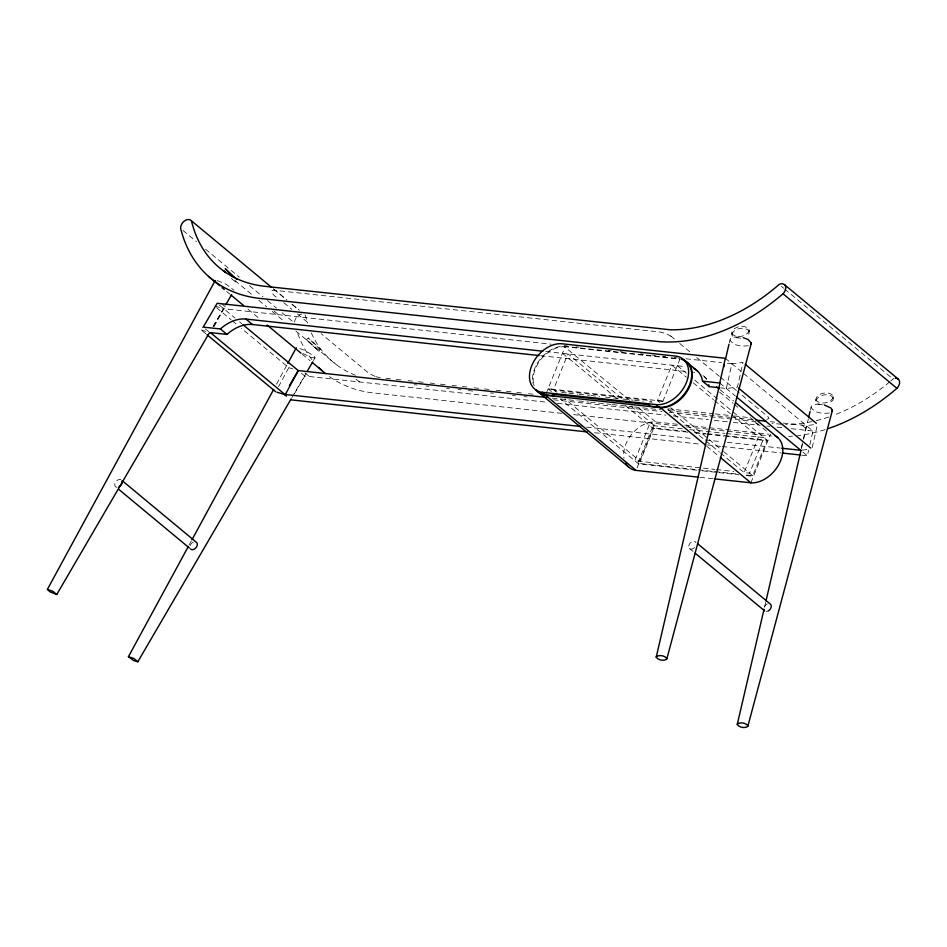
<?xml version="1.0" encoding="UTF-8"?>
<svg xmlns="http://www.w3.org/2000/svg" width="947" height="947" viewBox="0 0 947 947"><rect width="100%" height="100%" fill="white"/><g stroke="black" fill="none" stroke-linecap="round" stroke-linejoin="round"><path stroke-width="0.71" stroke-dasharray="4.74 3.55" d="M313.481 360.582L315.067 357.504L313.374 355.599L304.745 350.319L296.991 347.644M726.302 388.471L731.913 363.755L743.004 362.429L737.393 387.145L726.302 388.471L720.572 387.844M801.411 447.552L802.973 440.686M803.281 439.313L806.394 425.582L814.704 424.599M801.493 455.116L807.353 455.756L808.608 450.263M809.851 444.77L812.964 431.039L742.069 372.183M812.183 447.6L817.166 425.641M740.625 338.15L734.434 337.523L732.161 335.64C729.403 327.011 744.271 323.543 748.935 329.118L749.089 333.474L746.816 335.936M731.865 334.421C733.866 328.053 744.662 326.135 749.089 330.965L749.385 332.172M749.231 330.337C747.23 336.706 736.446 338.635 732.007 333.794L731.711 332.586M822.41 404.795L818.492 404.049L816.219 402.167C813.461 393.538 828.329 390.057 832.993 395.645L833.147 399.989L829.063 403.458M815.923 400.948C817.924 394.568 828.72 392.65 833.147 397.48L833.443 398.699M833.289 396.852C831.288 403.233 820.504 405.15 816.065 400.321L815.769 399.101M729.308 342.838L730.303 338.884L731.333 337.996L735.192 336.966L740.507 337.156M764.631 606.743L765.638 602.434M801.351 448.866L802.358 444.569M803.683 438.828L808.359 418.728M810.36 410.122L811.354 406.18L812.384 405.28L816.243 404.251L821.558 404.44M546.052 393.857L565.087 346.732L679.922 359.197L662.509 402.274M556.966 392.212L553.593 389.406L567.963 353.823L622.001 398.687M659.68 402.522L657.431 400.652L671.802 365.068L686.445 377.214M637.082 467.794L655.62 421.924L637.509 406.89M726.313 433.548L763.992 437.621L749.61 473.204L744.117 472.612L758.488 437.029L731.475 414.597M750.876 482.816L770.456 434.353M205.795 333.735L201.285 329.994L202.646 327.449M214.176 326.537L223.764 308.746L551.154 344.187M278.501 386.731L288.764 367.673L241.367 328.325M189.092 545.07L191.199 541.175M276.512 384.151L287.095 364.69M213.075 326.478L224.984 306.059M291.901 397.586L306.035 373.343M213.454 326.289L223.764 308.746L214.294 305.845L231.21 319.897M294.505 393.573L304.816 376.03L547.165 402.262M231.364 278.489L235.744 282.123L237.531 280.478M306.532 339.653L308.32 337.996L314.286 343.134L320.204 349.372L318.831 351.42L306.532 339.653L318.831 351.42M314.972 358.025L311.09 357.469L301.631 352.888M748.331 345.691C742.164 346.578 733.25 346.022 729.983 339.961M829.383 412.975C823.215 413.863 814.302 413.306 811.034 407.246M802.168 450.133L809.105 449.304M766.81 419.391L768.928 418.491L768.195 416.905L737.488 391.407M320.406 349.763L308.095 337.996M781.275 424.185L771.959 423.427M564.353 345.619L567.289 345.939M576.084 346.886L579.019 347.206M608.341 350.378L611.277 350.698M620.072 351.645L623.008 351.964M640.61 353.87L643.534 354.19M652.341 355.137L655.265 355.456M662.604 356.25L665.528 356.569M674.335 357.528L677.259 357.836M685.865 358.771L721.697 362.654M727.426 363.269L731.913 363.755M675.744 358.333L565.193 346.353A27.427 19.035 -50.3 0 0 541.057 358.084A27.427 19.035 -50.3 0 0 533.149 383.997M545.732 351.515L685.344 366.631M540.548 355.693L686.042 371.449M693.382 372.242L694.731 372.384M662.947 401.197L548.112 388.755L551.509 391.573M548.088 388.815L553.593 389.406M657.431 400.652L662.936 401.244M561.654 392.389L567.49 393.029M568.946 393.183L577.694 394.13M579.162 394.283L589.365 395.396M590.821 395.55L599.581 396.497M605.417 397.136L621.457 398.865M622.913 399.03L633.129 400.131M634.585 400.285L643.333 401.232M649.168 401.871L652.092 402.179L650.163 400.581L553.888 390.164L555.818 391.762M385.997 378.279L390.413 378.753M396.284 379.392L402.167 380.019M408.05 380.658L412.454 381.132M418.337 381.771L424.209 382.41M430.092 383.05L434.507 383.523M440.379 384.162L446.262 384.802M452.133 385.429L456.549 385.914M462.42 386.542L466.835 387.027M474.187 387.82L478.59 388.294M484.473 388.933L488.877 389.406M496.228 390.211L500.643 390.685M506.515 391.324L510.93 391.798M516.802 392.437L522.685 393.076M528.556 393.703L532.972 394.189M668.18 408.82L713.742 413.756M715.21 413.91L732.848 415.828M734.316 415.982L749.018 417.568M552.314 398.083L577.244 400.782M578.712 400.936L588.975 402.049M590.443 402.203L610.969 404.428M612.437 404.594L632.963 406.808M634.431 406.973L660.828 409.826M668.156 410.619L729.746 417.284M731.214 417.449L751.74 419.675L758.31 425.12L733.392 422.421M770.373 421.687L774.67 422.149M783.276 423.084L806.394 425.582M414.206 384.695L417.13 385.015M425.937 385.974L428.861 386.293M446.463 388.187L449.387 388.507M458.182 389.466L461.118 389.785M468.457 390.578L472.849 391.052M490.439 392.958L493.375 393.277M512.434 395.337L515.369 395.657M524.165 396.604L527.1 396.923M553.498 399.776L661.989 411.531M669.328 412.324L755.836 421.687M557.428 403.375L665.93 415.129M673.27 415.922L708.463 419.722M714.322 420.361L727.521 421.794M766.916 426.055L769.781 426.363M776.942 427.144L784.116 427.914M791.278 428.695L812.964 431.039M677.425 424.28L654.969 421.877A27.427 19.035 -50.3 0 0 632.182 433.69A27.427 19.035 -50.3 0 0 623.978 458.277M684.693 425.073L769 434.2M561.772 413.33L372.609 392.851A174.366 121.027 -50.3 0 1 328.42 375.841M573.503 414.608L677.614 425.878M686.409 426.825L771.462 436.034M682.432 428.802L649.145 425.191L634.774 460.775L714.878 469.392M689.747 429.583L724.846 433.383M685.664 431.37L652.234 427.748L637.876 463.272L738.175 474.139M694.388 432.317L706.012 433.572M707.468 433.726L767.07 440.189L752.711 475.714L745.443 474.921M687.889 432.163L653.004 428.387L625.505 405.565M695.157 432.957L705.337 434.057M706.782 434.211L724.23 436.105M725.686 436.259L767.839 440.829L693.157 378.788M586.536 427.109L693.666 438.698M705.408 439.976L721.543 441.716M727.414 442.356L780.245 448.073M594.586 432.72L700.235 444.155M707.575 444.948L720.785 446.38M722.253 446.534L780.944 452.891M716.346 469.546L733.889 471.452M696.791 470.209L638.645 463.912L560.47 399.089M702.615 470.837L738.956 474.778M746.224 475.56L753.492 476.353L721.803 450.05M699.999 477.312L713.079 478.732M380.126 377.64L376.101 376.776M217.265 280.549L226.179 284.313L234.016 290.22M201.285 329.994L206.695 331.651M288.764 367.673L292.824 368.916M375.036 376.433L368.868 373.26L321.234 333.723M671.305 336.422L666.215 333.628L660.071 332.042L274.973 290.35C267.161 289.155 274.796 297.275 278.146 297.95M781.382 286.325L783.631 288.196M784.755 289.131L893.033 379.013A7.02 4.877 -50.3 0 1 893.779 378.682M725.343 358.297L740.945 371.248M801.908 425.096L808.478 430.554M670.689 335.936L675.211 339.701M679.745 343.453L691.061 352.864M696.732 357.564L719.377 376.361M720.501 377.297L736.364 390.46M719.732 383.014L735.334 395.964M802.973 452.121L807.353 455.756M703.065 375.616L708.723 380.315M720.04 389.714L733.617 400.983M719.531 392.082L733.108 403.351M734.245 404.286L739.903 408.986M750.083 417.449L767.058 431.536M677.318 365.637L686.362 373.177M693.192 382.825L713.458 399.646M714.583 400.581L730.338 413.661M670.831 407.743L720.667 449.103M667.564 409.057L704.71 439.893M705.835 440.829L719.341 452.05M720.478 452.986L744.117 472.612M706.734 446.179L718.051 455.578M629.589 400.309L564.436 346.72A27.427 19.035 -50.3 0 0 541.637 358.534A27.427 19.035 -50.3 0 0 533.445 383.121M631.01 406.168L654.649 425.783L640.279 461.367L564.85 398.746M562.471 353.231L617.918 399.267M689.404 548.431L693.95 552.208M273.363 288.717L286.894 299.95M292.528 304.638L299.299 310.261M273.79 289.178L286.195 299.477M291.842 304.153L298.601 309.776M283.816 302.649L291.759 309.243M297.429 313.954L309.894 324.3M182.937 230.429L196.467 241.663M205.487 249.156L239.331 277.246M249.475 285.674L263.006 296.908M267.528 300.649L276.548 308.142M282.182 312.818L293.463 322.181M274.038 311.018L278.418 314.664M356.179 379.214L359.469 381.949M234.986 280.525L251.997 294.671M258.756 300.294L266.652 306.84M272.203 311.421L283.579 320.891M295.89 331.083L336.493 364.784M226.57 291.38L229.955 294.197M247.996 309.172L259.277 318.535M302.129 354.119L310.024 360.665M221.681 303.774L228.251 309.231M304.922 372.881L309.302 376.515M219.384 305.112L235.045 318.109M239.567 321.862L241.816 323.732M301.525 373.296L304.816 376.03M232.346 320.832L236.857 324.584M205.392 328.905L208.671 331.639M235.164 280.975L235.969 282.135M766.928 611.466A4.463 3.09 -50.3 0 1 766.005 611.513M764.241 607.205A4.463 3.09 -50.3 0 1 767.295 603.973M694.565 547.484A4.463 3.09 -50.3 0 1 689.227 548.218A4.463 3.09 -50.3 0 1 690.908 542.382A4.463 3.09 -50.3 0 1 695.95 542.667M304.934 314.937A7.02 4.877 -50.3 0 1 305.372 315.398A160.895 111.675 -50.3 0 0 307.491 322.986M294.564 322.004A7.02 4.877 -50.3 0 1 301.809 314.084M355.516 375.296A160.895 111.675 -50.3 0 1 311.137 332.563M893.033 379.013A160.895 111.675 -50.3 0 1 890.819 380.919M889.707 381.854A160.895 111.675 -50.3 0 1 834.911 414.774M828.743 417A160.895 111.675 -50.3 0 1 813.402 421.308M811.981 421.616A160.895 111.675 -50.3 0 1 785.608 424.374M311.871 359.623A174.366 121.027 -50.3 0 1 296.932 331.237M825.109 429.618A174.366 121.027 -50.3 0 1 797.646 435.644M792.532 436.153A174.366 121.027 -50.3 0 1 788.733 436.401M116.895 487.314A4.463 3.09 -50.3 0 1 115.368 482.497A4.463 3.09 -50.3 0 1 120.896 479.656M190.264 545.389A4.463 3.09 -50.3 0 1 193.33 542.146M704.367 376.799A30.837 21.402 -50.3 0 1 706.569 379.558M678.656 358.641A27.427 19.035 -50.3 0 1 679.958 358.83M534.12 385.725A27.427 19.035 -50.3 0 1 533.741 384.446"/><path stroke-width="1.42" d="M215.656 281.875L215.206 280.537L47.397 589.389L50.084 591.922L56.761 594.491L209.358 332.859M56.761 594.491L52.878 591.271L47.397 589.389M188.382 546.372L128.449 656.673L133.563 660.521L137.812 661.775L291.155 398.865M137.812 661.775L133.929 658.556L128.449 656.673M743.277 337.7L748.106 339.523L751.35 343.063L666.735 659.23C663.681 661.172 658.141 660.319 656.212 657.147L719.969 383.026M723.638 367.235L724.301 364.358M725.639 358.617L728.977 344.27M824.328 404.985L830.886 407.956L832.401 410.347L747.787 726.515C744.733 728.456 739.193 727.604 737.263 724.431L763.969 609.619M765.969 601.002L801.02 450.31M808.691 417.296L810.028 411.554M656.212 657.147L656.378 656.614C659.443 654.661 664.983 655.525 666.901 658.698M751.018 344.128L751.35 343.063M737.263 724.431L737.429 723.899C740.495 721.945 746.035 722.81 747.952 725.982M832.07 411.412L832.401 410.347M698.543 477.158L636.029 470.387L545.496 395.23L660.343 407.66L705.61 445.244M277.116 392.236L285.236 394.721L298.246 370.573L546.455 397.444M191.91 539.873L273.695 389.347M287.793 363.388L296.257 347.821M225.729 304.78L231.684 294.564M307.526 370.786L312.735 361.861M289.403 385.607L298.246 370.573L242.953 324.667M659.645 407.612L660.982 407.707A27.427 19.035 -50.3 0 0 689.404 387.134A27.427 19.035 -50.3 0 0 683 359.967M714.535 478.886L751.516 482.863A27.427 19.035 -50.3 0 0 779.57 463.059A27.427 19.035 -50.3 0 0 774.693 435.62M693.464 368.359A30.837 21.402 -50.3 0 1 702.544 381.156L719.732 383.014L725.343 358.297L217.194 303.289L203.203 327.094L220.391 328.952A34.293 23.805 -50.3 0 1 245.924 319.056L542.785 351.195M209.772 332.551L226.96 334.409A34.293 23.805 -50.3 0 1 252.494 324.513L539.068 355.539M702.544 381.156L709.114 386.613L719.14 387.69M655.975 404.594A27.427 19.035 -50.3 0 0 686.397 382.576A27.427 19.035 -50.3 0 0 675.578 356.084L562.104 343.797A27.427 19.035 -50.3 0 0 531.681 365.826A27.427 19.035 -50.3 0 0 542.501 392.318L655.975 404.594L659.053 407.163A27.427 19.035 -50.3 0 0 688.067 388.223A27.427 19.035 -50.3 0 0 683.568 360.002M535.919 389.726A27.427 19.035 -50.3 0 0 545.59 394.875L554.184 395.799L552.255 394.201L648.529 404.629L650.459 406.227L659.053 407.163M756.037 420.137L766.076 421.226M580.677 426.47L284.254 394.378L286.444 396.201M781.713 448.227L800.783 450.298L736.458 396.9M290.824 399.835L587.247 431.927M782.411 453.057L800.026 454.962M545.496 395.23L544.88 395.136A27.427 19.035 -50.3 0 1 536.511 390.176M636.029 470.387L635.413 470.292A27.427 19.035 -50.3 0 1 625.671 463.249M784.471 284.645L898.383 379.214M271.54 287.308L191.46 220.829A7.02 4.877 -50.3 0 0 184.558 220.9A7.02 4.877 -50.3 0 0 180.676 228.558A174.366 121.027 -50.3 0 0 258.697 298.293L657.549 341.476A174.366 121.027 -50.3 0 0 783.015 293.771L896.927 388.329A174.366 121.027 -50.3 0 1 827.761 428.754M745.253 364.311L816.35 423.333M738.518 388.081L810.739 448.038M687.226 362.464L697.406 370.928M716.642 386.897L718.915 388.767M735.89 402.866L777.759 437.621M720.324 457.448L750.876 482.816M542.501 392.318L545.59 394.875M538.192 391.951L628.725 467.12M697.785 543.85L770.645 604.34A4.463 3.09 -50.3 0 1 767.887 611.158M695.098 553.155L764.537 610.803A4.463 3.09 -50.3 0 1 763.898 609.229M208.529 276.406L219.799 285.769M222.06 287.639L224.309 289.51M231.08 295.133L243.486 305.431M267.172 325.093L301.004 353.184M312.285 362.547L322.43 370.964M245.924 319.056L252.494 324.513M220.391 328.952L226.96 334.409M210.755 332.882L285.236 394.721M206.92 334.67L275.766 391.821M122.684 481.088L196.68 542.513A4.463 3.09 -50.3 0 1 195.733 548.029A4.463 3.09 -50.3 0 1 190.572 548.976M118.849 489.433L189.424 548.029M232.938 276.832L225.232 268.699L236.738 279.318M225.433 272.606L223.859 270.747M897.306 378.551A7.02 4.877 -50.3 0 1 896.927 388.329M895.282 378.327A7.02 4.877 -50.3 0 1 896.336 378.327M783.015 293.771A7.02 4.877 -50.3 0 0 785.394 285.947A7.02 4.877 -50.3 0 0 779.121 284.455A160.895 111.675 -50.3 0 1 670.358 329.793L263.633 286.172A160.895 111.675 -50.3 0 1 191.46 220.829M325.377 373.473A174.366 121.027 -50.3 0 1 318.701 367.412M121.985 480.839A4.463 3.09 -50.3 0 1 118.777 486.971M708.723 384.683A30.837 21.402 -50.3 0 1 709.114 386.613M681.213 359.126A27.427 19.035 -50.3 0 1 682.42 359.517"/></g></svg>
